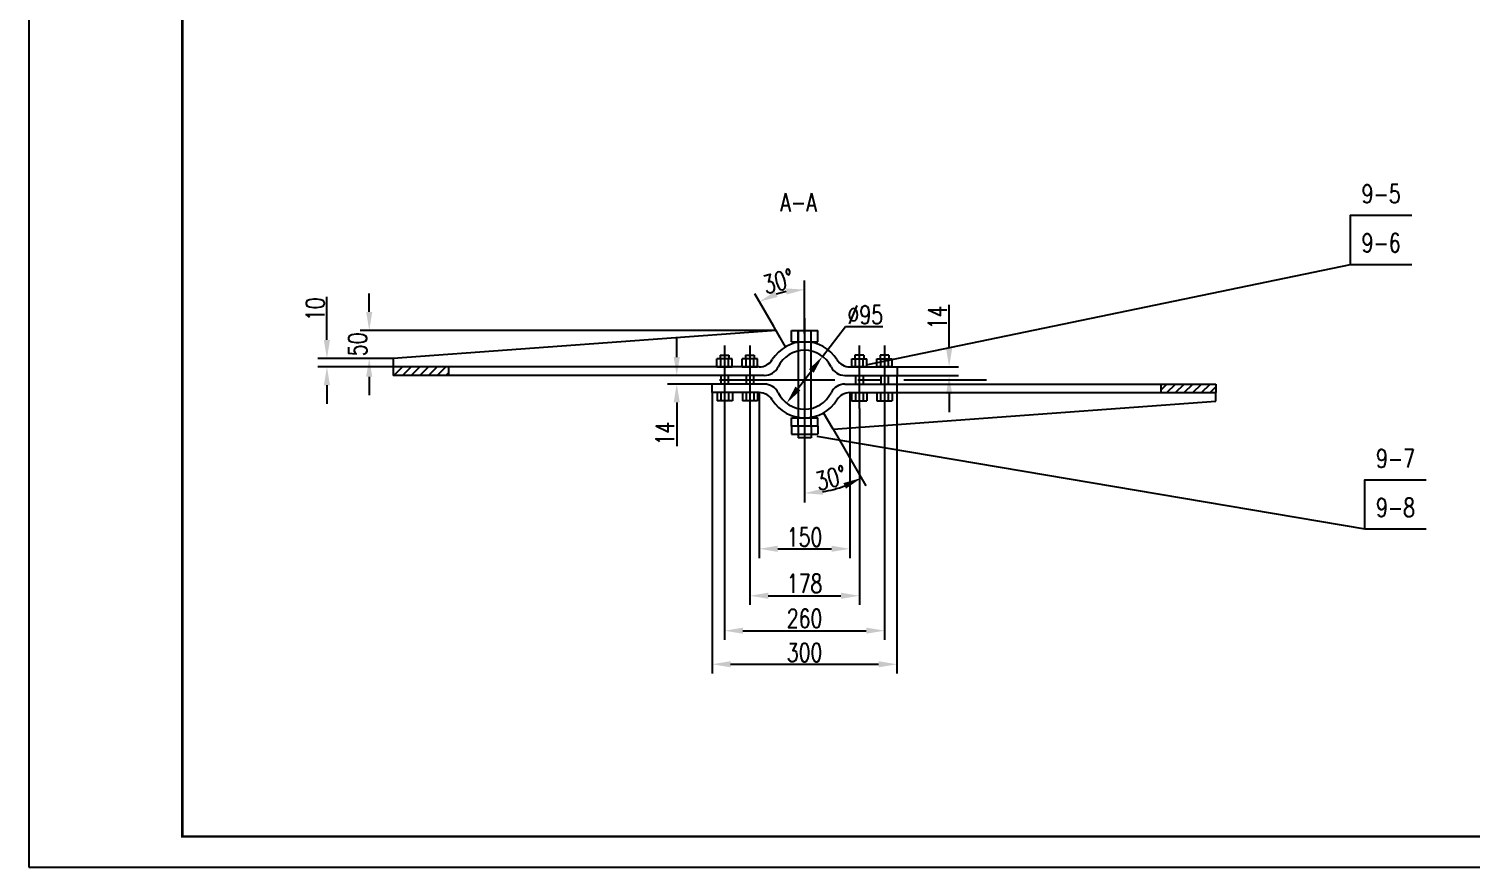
# Model space of a CAD drawing. Extents: x 6109 to 86747, y -17046 to 6992.
# Drawn here: x 42453 to 44802, y -9638 to -8272 of the extents above; entities that cross this region are included whole.
import ezdxf
from ezdxf.enums import TextEntityAlignment as Align

# ---------------------------------------------------------------- set-up
doc = ezdxf.new("R2010")
doc.units = 0
doc.header["$LTSCALE"] = 150
doc.header["$MEASUREMENT"] = 0
doc.linetypes.add('CENTER', pattern=[2, 1.25, -0.25, 0.25, -0.25])
doc.layers.get('0').update_dxf_attribs({"linetype": 'CONTINUOUS'})
doc.layers.get('DEFPOINTS').update_dxf_attribs({"linetype": 'CONTINUOUS'})
for name, color, linetype in [('BZ', 7, 'CONTINUOUS'), ('K1', 4, 'CONTINUOUS'), ('TANKX', 7, 'CONTINUOUS')]:
    doc.layers.add(name, color=color, linetype=linetype)
doc.styles.add('HZFS', font='simplex.shx', dxfattribs={"width": 0.75, "bigfont": 'hzfs.shx'})
doc.styles.get("Standard").update_dxf_attribs({"font": 'txt', "width": 0.75, "bigfont": 'hztxt.shx'})
doc.dimstyles.get("Standard").update_dxf_attribs({"dimtxt": 0.18, "dimasz": 0.18, "dimexe": 0.18, "dimexo": 0.0625, "dimgap": 0.09, "dimtad": 0, "dimtih": 1, "dimtoh": 1, "dimdec": 4, "dimzin": 0, "dimdsep": 46, "dimtxsty": 'Standard', "dimcen": 0.09, "dimadec": 0, "dimazin": 0, "dimtfac": 1, "dimtdec": 4, "dimtofl": 0, "dimtmove": 0, "dimatfit": 3, "dimfxl": 1, "dimtolj": 1, "dimtzin": 0, "dimarcsym": 0})
pattern_1 = [(45, (45882.353, -9961.701), (-7.071068, 7.071068), [])]

# ---------------------------------------------------------------- blocks, each defined once
blk = doc.blocks.new('*D316')
at = {"color": 0, "lineweight": -2}
for p, q in [((43951.7, -8792.9), (43951.7, -8721.7)), ((43866.8, -8822.9), (43966.7, -8822.9)), ((43866.8, -8836.9), (43966.7, -8836.9)), ((43951.7, -8866.9), (43951.7, -8896.9))]:
    blk.add_line(p, q, dxfattribs=at)
at = {"color": 0}
for points in [[(43946.7, -8792.9), (43956.7, -8792.9), (43951.7, -8822.9)], [(43946.7, -8866.9), (43956.7, -8866.9), (43951.7, -8836.9)]]:
    blk.add_solid(points, dxfattribs=at)
at = {"layer": 'DEFPOINTS', "color": 0}
for p in [(43866.8, -8822.9), (43951.7, -8822.9), (43866.8, -8836.9)]:
    blk.add_point(p, dxfattribs=at)
at = {"color": 0, "insert": (43932.7, -8742.3), "char_height": 30, "attachment_point": 5, "rotation": 90, "style": 'HZFS'}
blk.add_mtext('\\A1;14', dxfattribs=at)
blk = doc.blocks.new('*D315')
at = {"color": 0, "lineweight": -2}
for p, q in [((43762.8, -8924.4), (43816.2, -9016.9)), ((43716.3, -8945.8), (43716.3, -9043.7))]:
    blk.add_line(p, q, dxfattribs=at)
blk.add_arc((43716.3, -8843.9), 184.8, 279.3126, 290.6874, dxfattribs=at)
at = {"color": 0}
for points in [[(43779.5, -9012.2), (43783.7, -9021.3), (43808.7, -9003.9)], [(43746.6, -9031.2), (43745.8, -9021.3), (43716.3, -9028.7)]]:
    blk.add_solid(points, dxfattribs=at)
at = {"layer": 'DEFPOINTS', "color": 0}
for p in [(43716.3, -8778.7), (43747.3, -8897.6), (43762.8, -8924.4), (43716.3, -8945.8), (43748.4, -9025.9)]:
    blk.add_point(p, dxfattribs=at)
at = {"color": 0, "insert": (43759.2, -9004), "char_height": 30, "attachment_point": 5, "rotation": 15, "style": 'HZFS'}
blk.add_mtext('\\A1;30°', dxfattribs=at)
blk = doc.blocks.new('*D314')
at = {"color": 0, "lineweight": -2}
for p, q in [((43508.1, -8806.9), (43508.1, -8776.9)), ((43566.1, -8836.9), (43493.1, -8836.9)), ((43565.8, -8850.9), (43493.1, -8850.9)), ((43508.1, -8880.9), (43508.1, -8952.1))]:
    blk.add_line(p, q, dxfattribs=at)
at = {"color": 0}
for points in [[(43503.1, -8806.9), (43513.1, -8806.9), (43508.1, -8836.9)], [(43503.1, -8880.9), (43513.1, -8880.9), (43508.1, -8850.9)]]:
    blk.add_solid(points, dxfattribs=at)
at = {"layer": 'DEFPOINTS', "color": 0}
for p in [(43508.1, -8850.9), (43565.8, -8850.9), (43566.1, -8836.9)]:
    blk.add_point(p, dxfattribs=at)
at = {"color": 0, "insert": (43489.1, -8931.5), "char_height": 30, "attachment_point": 5, "rotation": 90, "style": 'HZFS'}
blk.add_mtext('\\A1;14', dxfattribs=at)
blk = doc.blocks.new('*D312')
at = {"color": 0, "lineweight": -2}
for p, q in [((43745.5, -8805.8), (43782.8, -8757)), ((43782.8, -8757), (43843.6, -8757)), ((43705.4, -8858.2), (43727.3, -8829.6))]:
    blk.add_line(p, q, dxfattribs=at)
at = {"color": 0}
for points in [[(43723.3, -8826.6), (43731.2, -8832.6), (43745.5, -8805.8)], [(43701.4, -8855.1), (43709.4, -8861.2), (43687.1, -8882)]]:
    blk.add_solid(points, dxfattribs=at)
at = {"layer": 'DEFPOINTS', "color": 0}
for p in [(43745.5, -8805.8), (43687.1, -8882)]:
    blk.add_point(p, dxfattribs=at)
at = {"color": 0, "insert": (43815.2, -8738), "char_height": 30, "attachment_point": 5, "style": 'HZFS'}
blk.add_mtext('\\A1;%%C95', dxfattribs=at)
blk = doc.blocks.new('*D308')
at = {"color": 0, "lineweight": -2}
for p, q in [((42938.4, -8779.1), (42938.4, -8708.9)), ((43046.4, -8809.1), (42923.4, -8809.1)), ((43094.3, -8822.9), (42923.4, -8822.9)), ((42938.4, -8852.9), (42938.4, -8882.9))]:
    blk.add_line(p, q, dxfattribs=at)
at = {"color": 0}
for points in [[(42933.4, -8779.1), (42943.4, -8779.1), (42938.4, -8809.1)], [(42933.4, -8852.9), (42943.4, -8852.9), (42938.4, -8822.9)]]:
    blk.add_solid(points, dxfattribs=at)
at = {"layer": 'DEFPOINTS', "color": 0}
for p in [(42938.4, -8809.1), (43046.4, -8809.1), (43094.3, -8822.9)]:
    blk.add_point(p, dxfattribs=at)
at = {"color": 0, "insert": (42919.4, -8729), "char_height": 30, "attachment_point": 5, "rotation": 90, "style": 'HZFS'}
blk.add_mtext('\\A1;10', dxfattribs=at)
blk = doc.blocks.new('*D307')
at = {"color": 0, "lineweight": -2}
for p, q in [((43007.3, -8733.4), (43007.3, -8703.4)), ((43669.8, -8763.4), (42992.3, -8763.4)), ((43046.4, -8809.1), (42992.3, -8809.1)), ((43007.3, -8839.1), (43007.3, -8869.1))]:
    blk.add_line(p, q, dxfattribs=at)
at = {"color": 0}
for points in [[(43002.3, -8733.4), (43012.3, -8733.4), (43007.3, -8763.4)], [(43002.3, -8839.1), (43012.3, -8839.1), (43007.3, -8809.1)]]:
    blk.add_solid(points, dxfattribs=at)
at = {"layer": 'DEFPOINTS', "color": 0}
for p in [(43669.8, -8763.4), (43007.3, -8809.1), (43046.4, -8809.1)]:
    blk.add_point(p, dxfattribs=at)
at = {"color": 0, "insert": (42988.3, -8786.2), "char_height": 30, "attachment_point": 5, "rotation": 90, "style": 'HZFS'}
blk.add_mtext('\\A1;50', dxfattribs=at)
blk = doc.blocks.new('*D310')
at = {"color": 0, "lineweight": -2}
for p, q in [((43866.8, -8836.9), (43866.8, -9322.4)), ((43565.8, -8864.9), (43565.8, -9322.4)), ((43595.8, -9307.4), (43836.8, -9307.4))]:
    blk.add_line(p, q, dxfattribs=at)
at = {"color": 0}
for points in [[(43595.8, -9302.4), (43595.8, -9312.4), (43565.8, -9307.4)], [(43836.8, -9302.4), (43836.8, -9312.4), (43866.8, -9307.4)]]:
    blk.add_solid(points, dxfattribs=at)
at = {"layer": 'DEFPOINTS', "color": 0}
for p in [(43866.8, -8836.9), (43565.8, -8864.9), (43866.8, -9307.4)]:
    blk.add_point(p, dxfattribs=at)
at = {"color": 0, "insert": (43716.3, -9288.4), "char_height": 30, "attachment_point": 5, "style": 'HZFS'}
blk.add_mtext('\\A1;300', dxfattribs=at)
blk = doc.blocks.new('*D313')
at = {"color": 0, "lineweight": -2}
for p, q in [((43642.5, -8864.9), (43642.5, -9134.3)), ((43790.2, -8864.9), (43790.2, -9134.3)), ((43672.5, -9119.3), (43760.2, -9119.3))]:
    blk.add_line(p, q, dxfattribs=at)
at = {"color": 0}
for points in [[(43672.5, -9114.3), (43672.5, -9124.3), (43642.5, -9119.3)], [(43760.2, -9114.3), (43760.2, -9124.3), (43790.2, -9119.3)]]:
    blk.add_solid(points, dxfattribs=at)
at = {"layer": 'DEFPOINTS', "color": 0}
for p in [(43642.5, -8864.9), (43790.2, -8864.9), (43790.2, -9119.3)]:
    blk.add_point(p, dxfattribs=at)
at = {"color": 0, "insert": (43716.3, -9100.3), "char_height": 30, "attachment_point": 5, "style": 'HZFS'}
blk.add_mtext('\\A1;150', dxfattribs=at)
blk = doc.blocks.new('*D311')
at = {"color": 0, "lineweight": -2}
for p, q in [((43716.3, -8743.7), (43716.3, -8682)), ((43666.1, -8757), (43635.4, -8703.7))]:
    blk.add_line(p, q, dxfattribs=at)
blk.add_arc((43716.3, -8843.9), 146.9, 101.7217, 108.2783, dxfattribs=at)
at = {"color": 0}
for points in [[(43672.3, -8709), (43668.2, -8699.8), (43642.9, -8716.7)], [(43686, -8695.1), (43687, -8705), (43716.3, -8697)]]:
    blk.add_solid(points, dxfattribs=at)
at = {"layer": 'DEFPOINTS', "color": 0}
for p in [(43690.8, -8699.2), (43666.1, -8757), (43716.3, -8743.7), (43676.2, -8774.3), (43716.3, -8778.7)]:
    blk.add_point(p, dxfattribs=at)
at = {"color": 0, "insert": (43673.4, -8683.6), "char_height": 30, "attachment_point": 5, "rotation": 15, "style": 'HZFS'}
blk.add_mtext('\\A1;30°', dxfattribs=at)
blk = doc.blocks.new('*D326')
at = {"color": 0, "lineweight": -2}
for p, q in [((43627.2, -8890.8), (43627.2, -9210.8)), ((43805.5, -8890.8), (43805.5, -9210.8)), ((43657.2, -9195.8), (43775.5, -9195.8))]:
    blk.add_line(p, q, dxfattribs=at)
at = {"color": 0}
for points in [[(43657.2, -9190.8), (43657.2, -9200.8), (43627.2, -9195.8)], [(43775.5, -9190.8), (43775.5, -9200.8), (43805.5, -9195.8)]]:
    blk.add_solid(points, dxfattribs=at)
at = {"layer": 'DEFPOINTS', "color": 0}
for p in [(43627.2, -8890.7), (43805.5, -8890.7), (43805.5, -9195.8)]:
    blk.add_point(p, dxfattribs=at)
at = {"color": 0, "insert": (43716.3, -9175.8), "char_height": 30, "attachment_point": 5, "style": 'HZFS'}
blk.add_mtext('\\A1;178', dxfattribs=at)
blk = doc.blocks.new('*D327')
at = {"color": 0, "lineweight": -2}
for p, q in [((43586, -8885), (43586, -9267.7)), ((43846.7, -8885), (43846.7, -9267.7)), ((43616, -9252.7), (43816.7, -9252.7))]:
    blk.add_line(p, q, dxfattribs=at)
at = {"color": 0}
for points in [[(43616, -9247.7), (43616, -9257.7), (43586, -9252.7)], [(43816.7, -9247.7), (43816.7, -9257.7), (43846.7, -9252.7)]]:
    blk.add_solid(points, dxfattribs=at)
at = {"layer": 'DEFPOINTS', "color": 0}
for p in [(43586, -8885), (43846.7, -8885), (43846.7, -9252.7)]:
    blk.add_point(p, dxfattribs=at)
at = {"color": 0, "insert": (43716.3, -9232.7), "char_height": 30, "attachment_point": 5, "style": 'HZFS'}
blk.add_mtext('\\A1;260', dxfattribs=at)
blk = doc.blocks.new('BORDER')
for p, q in [((0, 1), (0, 0)), ((0, 0), (1, 0))]:
    blk.add_line(p, q)

msp = doc.modelspace()

# ---------------------------------------------------------------- hatches: boundary and pattern name
h = msp.add_hatch()
h.set_pattern_fill('ANSI31', color=256, scale=80, style=0)
h.set_pattern_definition(pattern_1)
h.paths.add_polyline_path([(43046.38247, -8822.89282), (43046.38247, -8836.89282), (43136.38247, -8836.89282), (43136.38247, -8822.89282)])
h = msp.add_hatch()
h.set_pattern_fill('ANSI31', color=256, scale=80, style=0)
h.set_pattern_definition(pattern_1)
h.paths.add_polyline_path([(44386.25747, -8864.89282), (44386.25747, -8850.89282), (44296.25747, -8850.89282), (44296.25747, -8864.89282)])

# ---------------------------------------------------------------- linework, layer by layer
for p, q in [((42452.98299, -6667.98317), (42452.98299, -9637.98317)), ((42452.98299, -9637.98317), (46652.98299, -9637.98317))]:
    msp.add_line(p, q)
at = {"color": 0, "linetype": 'ByBlock'}
for p, q in [((43676.16288, -8774.3387), (43666.14901, -8756.99417)), ((43716.31997, -8768.75941), (43716.31997, -8743.5509))]:
    msp.add_line(p, q, dxfattribs=at)
at = {"color": 7, "linetype": 'CENTER'}
for p, q in [((43716.31997, -8743.7405), (43716.31997, -8778.6735)), ((43716.31997, -8778.67347), (43716.31997, -8945.82605)), ((43585.97902, -8788.06926), (43585.97902, -8884.98132)), ((43627.17588, -8787.83857), (43627.17588, -8890.72344)), ((43627.17588, -8788.06926), (43627.17588, -8884.98132)), ((43805.46406, -8787.83857), (43805.46406, -8890.72344)), ((43805.46406, -8788.06926), (43805.46406, -8884.98132)), ((43846.66092, -8788.06926), (43846.66092, -8884.98132)), ((43577.88915, -8843.89282), (44012.78226, -8843.89282))]:
    msp.add_line(p, q, dxfattribs=at)
at = {"color": 1}
for p, q in [((43669.84559, -8763.39682), (43046.38247, -8809.08714)), ((43685.31997, -8790.19925), (43669.84559, -8763.39682)), ((43694.98664, -8763.88297), (43737.6533, -8763.88297)), ((43694.98664, -8781.89282), (43737.6533, -8781.89282)), ((43578.86808, -8803.70795), (43593.08995, -8803.70795)), ((43620.06494, -8803.70795), (43634.28681, -8803.70795)), ((43812.575, -8803.70795), (43798.35313, -8803.70795)), ((43853.77186, -8803.70795), (43839.54999, -8803.70795)), ((43046.38247, -8809.08714), (43046.38247, -8822.89282)), ((43642.47554, -8822.89282), (43046.38247, -8822.89282)), ((43046.38247, -8822.89282), (43046.38247, -8836.89282)), ((43136.38247, -8822.89282), (43136.38247, -8836.89282)), ((43598.42315, -8809.55982), (43573.53488, -8809.55982)), ((43573.53488, -8822.89282), (43598.42315, -8822.89282)), ((43573.53488, -8822.89282), (43598.42315, -8822.89282)), ((43639.62001, -8809.55982), (43614.73174, -8809.55982)), ((43614.73174, -8822.89282), (43639.62001, -8822.89282)), ((43614.73174, -8822.89282), (43639.62001, -8822.89282)), ((43790.1644, -8822.89282), (43866.8449, -8822.89282)), ((43793.01993, -8809.55982), (43817.9082, -8809.55982)), ((43817.9082, -8822.89282), (43793.01993, -8822.89282)), ((43817.9082, -8822.89282), (43793.01993, -8822.89282)), ((43834.21679, -8809.55982), (43859.10506, -8809.55982)), ((43859.10506, -8822.89282), (43834.21679, -8822.89282)), ((43859.10506, -8822.89282), (43834.21679, -8822.89282)), ((43650.70747, -8836.89282), (43046.38247, -8836.89282)), ((43650.70747, -8850.89282), (43565.79504, -8850.89282)), ((43781.93247, -8836.89282), (43866.8449, -8836.89282)), ((43781.93247, -8850.89282), (44386.25747, -8850.89282)), ((43642.47554, -8864.89282), (43565.79504, -8864.89282)), ((43598.65732, -8864.89282), (43573.76905, -8864.89282)), ((43598.65732, -8878.18581), (43573.76905, -8878.18581)), ((43639.85418, -8864.89282), (43614.96591, -8864.89282)), ((43639.85418, -8878.18581), (43614.96591, -8878.18581)), ((43762.79436, -8924.38882), (44386.25747, -8878.6985)), ((43790.1644, -8864.89282), (44386.25747, -8864.89282)), ((43792.78577, -8864.89282), (43817.67403, -8864.89282)), ((43792.78577, -8878.18581), (43817.67403, -8878.18581)), ((43833.98262, -8864.89282), (43858.87089, -8864.89282)), ((43833.98262, -8878.18581), (43858.87089, -8878.18581)), ((44386.25747, -8878.6985), (44386.25747, -8864.89282)), ((43762.79436, -8924.38882), (43747.31997, -8897.5864)), ((43694.98664, -8905.89282), (43737.6533, -8905.89282)), ((43737.6533, -8919.22615), (43694.98664, -8919.22615)), ((43737.6533, -8919.22615), (43694.98664, -8919.22615)), ((43694.98664, -8932.55949), (43737.6533, -8932.55949)), ((43726.98664, -8938.41151), (43705.6533, -8938.41151))]:
    msp.add_line(p, q, dxfattribs=at)
at = {"color": 1, "linetype": 'CENTER'}
for p, q in [((43694.98664, -8781.89282), (43694.98664, -8763.88297)), ((43705.6533, -8781.89282), (43705.6533, -8763.88297)), ((43726.98664, -8919.22615), (43726.98664, -8763.88297)), ((43737.6533, -8781.89282), (43737.6533, -8763.88297)), ((43578.86808, -8803.70795), (43578.86808, -8809.55982)), ((43593.08995, -8803.70795), (43593.08995, -8809.55982)), ((43620.06494, -8803.70795), (43620.06494, -8809.55982)), ((43634.28681, -8803.70795), (43634.28681, -8809.55982)), ((43798.35313, -8803.70795), (43798.35313, -8809.55982)), ((43812.575, -8803.70795), (43812.575, -8809.55982)), ((43839.54999, -8803.70795), (43839.54999, -8809.55982)), ((43853.77186, -8803.70795), (43853.77186, -8809.55982)), ((43573.53488, -8822.89282), (43573.53488, -8809.55982)), ((43579.75695, -8822.89282), (43579.75695, -8809.55982)), ((43592.20108, -8822.89282), (43592.20108, -8809.55982)), ((43598.42315, -8822.89282), (43598.42315, -8809.55982)), ((43614.73174, -8822.89282), (43614.73174, -8809.55982)), ((43620.95381, -8822.89282), (43620.95381, -8809.55982)), ((43633.39794, -8822.89282), (43633.39794, -8809.55982)), ((43639.62001, -8822.89282), (43639.62001, -8809.55982)), ((43793.01993, -8822.89282), (43793.01993, -8809.55982)), ((43799.242, -8822.89282), (43799.242, -8809.55982)), ((43811.68613, -8822.89282), (43811.68613, -8809.55982)), ((43817.9082, -8822.89282), (43817.9082, -8809.55982)), ((43834.21679, -8822.89282), (43834.21679, -8809.55982)), ((43840.43886, -8822.89282), (43840.43886, -8809.55982)), ((43852.88299, -8822.89282), (43852.88299, -8809.55982)), ((43859.10506, -8822.89282), (43859.10506, -8809.55982)), ((43866.8449, -8822.89282), (43866.8449, -8836.89282)), ((43565.79504, -8864.89282), (43565.79504, -8850.89282)), ((44296.25747, -8850.89282), (44296.25747, -8864.89282)), ((44386.25747, -8850.89282), (44386.25747, -8864.89282)), ((43573.76905, -8864.89282), (43573.76905, -8878.18581)), ((43579.99112, -8864.89282), (43579.99112, -8878.18581)), ((43592.43525, -8864.89282), (43592.43525, -8878.18581)), ((43598.65732, -8864.89282), (43598.65732, -8878.18581)), ((43614.96591, -8864.89282), (43614.96591, -8878.18581)), ((43621.18798, -8864.89282), (43621.18798, -8878.18581)), ((43633.63211, -8864.89282), (43633.63211, -8878.18581)), ((43639.85418, -8864.89282), (43639.85418, -8878.18581)), ((43792.78577, -8864.89282), (43792.78577, -8878.18581)), ((43799.00783, -8864.89282), (43799.00783, -8878.18581)), ((43811.45197, -8864.89282), (43811.45197, -8878.18581)), ((43817.67403, -8864.89282), (43817.67403, -8878.18581)), ((43833.98262, -8864.89282), (43833.98262, -8878.18581)), ((43840.20469, -8864.89282), (43840.20469, -8878.18581)), ((43852.64882, -8864.89282), (43852.64882, -8878.18581)), ((43858.87089, -8864.89282), (43858.87089, -8878.18581)), ((43694.98664, -8919.22615), (43694.98664, -8905.89282)), ((43694.98664, -8919.22615), (43694.98664, -8932.55949)), ((43705.6533, -8919.22615), (43705.6533, -8904.77237)), ((43705.6533, -8919.22615), (43705.6533, -8932.55949)), ((43726.98664, -8919.22615), (43726.98664, -8932.55949)), ((43737.6533, -8919.22615), (43737.6533, -8905.89282)), ((43737.6533, -8919.22615), (43737.6533, -8932.55949))]:
    msp.add_line(p, q, dxfattribs=at)
at = {"color": 1, "linetype": 'Continuous'}
for p, q in [((43705.6533, -8763.88297), (43705.6533, -8843.83505)), ((43579.97922, -8836.89282), (43579.97922, -8850.89282)), ((43591.97882, -8836.89282), (43591.97882, -8850.89282)), ((43621.17608, -8836.89282), (43621.17608, -8850.89282)), ((43633.17568, -8836.89282), (43633.17568, -8850.89282)), ((43705.6533, -8843.83502), (43705.6533, -8905.20176)), ((43799.46426, -8836.89282), (43799.46426, -8850.89282)), ((43811.46386, -8836.89282), (43811.46386, -8850.89282)), ((43840.66112, -8836.89282), (43840.66112, -8850.89282)), ((43852.66072, -8836.89282), (43852.66072, -8850.89282)), ((43705.6533, -8932.55949), (43705.6533, -8938.41151)), ((43726.98664, -8932.55949), (43726.98664, -8938.41151))]:
    msp.add_line(p, q, dxfattribs=at)
at = {"color": 1}
for centre, radius, start, end in [((43716.31997, -8843.89282), 62, 31.92006633, 148.07993367), ((43716.31997, -8843.89282), 48, 25.99904491, 154.00095509), ((43642.47554, -8797.89282), 25, 270, 328.07993367), ((43650.70747, -8811.89282), 25, 270, 334.00095509), ((43781.93247, -8811.89282), 25, 205.99904491, 270), ((43790.1644, -8797.89282), 25, 211.92006633, 270), ((43650.70747, -8875.89282), 25, 25.99904491, 90), ((43781.93247, -8875.89282), 25, 90, 154.00095509), ((43642.47554, -8889.89282), 25, 31.92006633, 90), ((43716.31997, -8843.89282), 62, 211.92006633, 328.07993367), ((43716.31997, -8843.89282), 48, 205.99904491, 334.00095509), ((43790.1644, -8889.89282), 25, 90, 148.07993367)]:
    msp.add_arc(centre, radius, start, end, dxfattribs=at)
at = {"layer": 'BZ'}
for points in [[(44605.27942, -8655.83952), (44605.27942, -8575.83952), (44705.27942, -8575.83952)], [(43819.40518, -8818.93226), (44605.27942, -8655.83952), (44705.27942, -8655.83952)], [(43736.31463, -8935.61506), (44628.67054, -9087.00671), (44728.67054, -9087.00671)], [(44628.67054, -9087.00671), (44628.67054, -9007.00671), (44728.67054, -9007.00671)]]:
    msp.add_lwpolyline(points, dxfattribs=at)
at = {"layer": 'DEFPOINTS', "color": 0, "linetype": 'ByBlock'}
for p in [(43716.31997, -8743.7405), (43676.19413, -8774.39282), (43676.19413, -8774.39282), (43866.8449, -8828.89282), (43866.8449, -8828.89282), (43554.36524, -8840.39282), (44386.25747, -8850.89282), (43565.79504, -8858.89282), (43565.79504, -8858.89282), (43585.97902, -8878.18581), (43627.17588, -8878.18581), (43805.46406, -8878.18581), (43846.66092, -8878.18581), (44386.25747, -8856.89282), (43716.31997, -8929.15032)]:
    msp.add_point(p, dxfattribs=at)
at = {"layer": 'K1', "const_width": 4}
msp.add_lwpolyline([(46602.98299, -9587.98317), (46602.98299, -6717.98317), (42702.98299, -6717.98317), (42702.98299, -9587.98317)], close=True, dxfattribs=at)

# ---------------------------------------------------------------- block references
at = {"xscale": 4200, "yscale": 2970, "zscale": 4200}
msp.add_blockref('BORDER', (42452.98299, -9637.98317), dxfattribs=at)

# ---------------------------------------------------------------- texts
at = {"layer": 'BZ', "style": 'HZFS', "width": 0.75}
for s, p in [('9-5', (44655.27942, -8555.83952)), ('9-6', (44655.27942, -8635.83952)), ('9-7', (44678.67054, -8987.00671)), ('9-8', (44678.67054, -9067.00671))]:
    msp.add_text(s, height=30, dxfattribs=at).set_placement(p, align=Align.CENTER)
at = {"layer": 'TANKX', "color": 7, "style": 'HZFS', "width": 0.75}
msp.add_text('A-A', height=30, dxfattribs=at).set_placement((43706.47078, -8554.80666), align=Align.MIDDLE)

# ---------------------------------------------------------------- dimensions: what is measured, and where the dimension line sits
for base, line1, line2, picture, middle in [((43690.81167, -8699.22807), ((43716.31997, -8743.7405), (43716.31997, -8778.6735)), ((43676.16288, -8774.3387), (43666.14901, -8756.99417)), '*D311', (43673.38281, -8683.64916)), ((43748.40641, -9025.86406), ((43762.79436, -8924.38882), (43747.31997, -8897.5864)), ((43716.31997, -8778.67347), (43716.31997, -8945.82605)), '*D315', (43759.22659, -9004.02249))]:
    dim = msp.add_angular_dim_2l(base=base, line1=line1, line2=line2, dimstyle='Standard', override={"dimtxt": 30, "dimasz": 30, "dimexe": 15, "dimexo": 0, "dimgap": 4, "dimtad": 1, "dimtih": 0, "dimdec": 0, "dimzin": 8, "dimtxsty": 'HZFS', "dimcen": 0, "dimazin": 2, "dimtfac": 0.8, "dimtdec": 0, "dimtix": 1, "dimatfit": 2, "dimtzin": 8})
    dim.commit()
    dim.dimension.update_dxf_attribs({"geometry": picture, "text_midpoint": middle})
for base, p1, text, override, picture, middle in [((42938.37677, -8809.08714), (43094.31971, -8822.89282), '10', {"dimtxt": 30, "dimasz": 30, "dimexe": 15, "dimexo": 0, "dimgap": 4, "dimtad": 1, "dimtih": 0, "dimtoh": 0, "dimzin": 8, "dimtxsty": 'HZFS', "dimcen": 0, "dimtfac": 0.8, "dimtix": 1, "dimatfit": 2, "dimtzin": 8}, '*D308', (42938.37677, -8729.01571)), ((43007.32698, -8809.08714), (43669.84559, -8763.39682), '50', {"dimtxt": 30, "dimasz": 30, "dimexe": 15, "dimexo": 0, "dimgap": 4, "dimtad": 1, "dimtih": 0, "dimzin": 8, "dimtxsty": 'HZFS', "dimcen": 0, "dimtfac": 0.8, "dimtix": 1, "dimatfit": 2, "dimtzin": 8}, '*D307', (43007.32698, -8786.24198))]:
    dim = msp.add_linear_dim(base=base, p1=p1, p2=(43046.38247, -8809.08714), angle=90, text=text, dimstyle='Standard', override=override)
    dim.commit()
    dim.dimension.update_dxf_attribs({"geometry": picture, "text_midpoint": middle, "dimtype": 160})
dim = msp.add_diameter_dim_2p(p1=(43687.14616, -8882.0096), p2=(43745.49378, -8805.77605), text='%%C95', dimstyle='Standard', override={"dimtxt": 30, "dimasz": 30, "dimexe": 15, "dimexo": 0, "dimgap": 4, "dimtad": 1, "dimtih": 0, "dimzin": 8, "dimtxsty": 'HZFS', "dimcen": 0, "dimtfac": 0.8, "dimtix": 1, "dimatfit": 2, "dimtzin": 8})
dim.commit()
dim.dimension.update_dxf_attribs({"geometry": '*D312', "text_midpoint": (43815.24103, -8756.97102), "dimtype": 163})
for base, p1, p2, picture, middle in [((43951.68714, -8822.89282), (43866.8449, -8836.89282), (43866.8449, -8822.89282), '*D316', (43951.68714, -8742.28568)), ((43508.09012, -8850.89282), (43566.07012, -8836.89282), (43565.79504, -8850.89282), '*D314', (43508.09012, -8931.49996))]:
    dim = msp.add_linear_dim(base=base, p1=p1, p2=p2, angle=90, dimstyle='Standard', override={"dimtxt": 30, "dimasz": 30, "dimexe": 15, "dimexo": 0, "dimgap": 4, "dimtad": 1, "dimtih": 0, "dimtoh": 0, "dimzin": 8, "dimtxsty": 'HZFS', "dimcen": 0, "dimtfac": 0.8, "dimtix": 1, "dimatfit": 2, "dimtzin": 8})
    dim.commit()
    dim.dimension.update_dxf_attribs({"geometry": picture, "text_midpoint": middle, "dimtype": 160})
for base, p1, p2, text, override, picture, middle in [((43866.8449, -9307.44438), (43565.79504, -8864.89282), (43866.8449, -8836.89282), '300', {"dimtxt": 30, "dimasz": 30, "dimexe": 15, "dimexo": 0, "dimgap": 4, "dimtad": 1, "dimtih": 0, "dimzin": 8, "dimtxsty": 'HZFS', "dimcen": 0, "dimtfac": 0.8, "dimtix": 1, "dimatfit": 2, "dimtzin": 8}, '*D310', (43716.31997, -9288.44438)), ((43790.1644, -9119.34927), (43642.47554, -8864.89282), (43790.1644, -8864.89282), '150', {"dimtxt": 30, "dimasz": 30, "dimexe": 15, "dimexo": 0, "dimgap": 4, "dimtad": 1, "dimtih": 0, "dimzin": 8, "dimtxsty": 'HZFS', "dimcen": 0, "dimtfac": 0.8, "dimtix": 1, "dimatfit": 2, "dimtzin": 8}, '*D313', (43716.31997, -9100.34927)), ((43846.66092, -9252.714), (43585.97902, -8884.98132), (43846.66092, -8884.98132), '260', {"dimtxt": 30, "dimasz": 30, "dimexe": 15, "dimgap": 5, "dimtad": 1, "dimtih": 0, "dimtoh": 0, "dimdec": 0, "dimtxsty": 'HZFS'}, '*D327', (43716.31997, -9232.714))]:
    dim = msp.add_linear_dim(base=base, p1=p1, p2=p2, text=text, dimstyle='Standard', override=override)
    dim.commit()
    dim.dimension.update_dxf_attribs({"geometry": picture, "text_midpoint": middle})
dim = msp.add_linear_dim(base=(43805.46406, -9195.82676), p1=(43627.17588, -8890.72344), p2=(43805.46406, -8890.72344), dimstyle='Standard', override={"dimtxt": 30, "dimasz": 30, "dimexe": 15, "dimgap": 5, "dimtad": 1, "dimtih": 0, "dimtoh": 0, "dimdec": 0, "dimtxsty": 'HZFS'})
dim.commit()
dim.dimension.update_dxf_attribs({"geometry": '*D326', "text_midpoint": (43716.31997, -9175.82676)})

doc.saveas('drawing.dxf')
